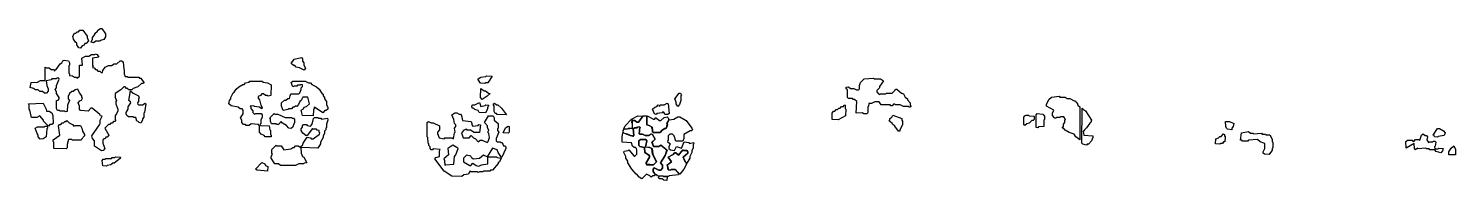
# Model space of a CAD drawing. Header units: millimetres. Extents: x 0 to 9387, y 0 to 1000.
import ezdxf

# ---------------------------------------------------------------- set-up
doc = ezdxf.new("R2010")
doc.units = ezdxf.units.MM
doc.layers.add('Y', color=7, linetype='Continuous')

msp = doc.modelspace()

# ---------------------------------------------------------------- linework, layer by layer
at = {"layer": 'Y'}
for points in [[(317.2, 893.4), (317.2, 903.7), (308.6, 908.9), (295.8, 929.6), (291.5, 950.4), (302.2, 968.6), (310.8, 968.6), (319.4, 979), (328, 979), (336.5, 989.3), (358.1, 989.3), (386, 950.4), (386, 940), (394.5, 919.3), (379.5, 901.1), (370.9, 901.1), (366.7, 890.8), (353.8, 885.6), (340.9, 870), (330.1, 872.6), (317.2, 893.4)], [(420, 929.7), (420, 940.1), (437.2, 960.8), (437.2, 966), (454.3, 981.5), (456.5, 989.3), (473.7, 999.7), (482.3, 999.7), (506, 965.9), (506, 945.2), (495.2, 927), (473.8, 921.8), (469.5, 916.6), (443.7, 916.6), (426.6, 906.3), (411.4, 908.9), (420, 929.7)], [(467.2, 365.3), (471.5, 375.6), (471.5, 396.3), (484.3, 422.1), (473.6, 424.7), (469.4, 435.1), (418, 476.4), (409.5, 476.4), (392.3, 455.7), (340.8, 460.9), (334.3, 468.7), (334.3, 489.5), (325.7, 510.2), (336.5, 523.2), (349.4, 528.4), (355.7, 541.3), (351.5, 546.4), (351.5, 556.8), (334.3, 577.5), (323.7, 600.7), (306.6, 595.6), (293.8, 585.2), (285.2, 585.2), (270.2, 572.3), (261.7, 551.6), (261.7, 536.1), (270.3, 525.8), (257.4, 494.6), (253.1, 453.2), (242.3, 450.5), (238, 455.7), (208, 455.7), (203.7, 460.9), (190.8, 460.9), (184.3, 473.9), (184.3, 525.8), (195.1, 528.4), (201.5, 536.1), (201.5, 546.4), (184.3, 572.3), (184.3, 582.7), (175.7, 598.2), (184.3, 608.6), (184.3, 624.2), (201.5, 665.6), (199.4, 673.2), (186.6, 673.2), (182.3, 668), (152.3, 668), (148.1, 662.9), (116, 655.1), (120.2, 624.2), (128.8, 603.4), (128.8, 587.8), (118.1, 574.8), (105.1, 574.8), (92.3, 585.2), (75.1, 585.2), (62.3, 595.5), (45.1, 595.5), (32.2, 605.9), (10.7, 611.1), (17.2, 644.9), (58, 647.5), (79.4, 657.9), (109.3, 657.9), (109.3, 746), (118, 740.7), (135.2, 740.7), (148, 730.4), (165.2, 730.4), (173.7, 720.1), (175.8, 727.8), (182.2, 730.4), (207.9, 766.6), (218.6, 774.4), (225.1, 787.3), (233.7, 792.5), (263.8, 787.3), (270.2, 774.3), (270.2, 758.7), (266, 753.6), (266, 707), (270.2, 701.8), (270.2, 691.5), (289.5, 689), (302.3, 678.6), (315.2, 678.6), (319.4, 673.5), (334.3, 686.3), (334.3, 758.9), (355.8, 758.9), (351.5, 805.4), (375.1, 818.4), (396.5, 818.4), (413.7, 828.8), (435.1, 828.8), (439.4, 834), (452.4, 828.8), (463.2, 810.5), (420.2, 805.3), (420.2, 758.8), (424.5, 753.6), (420.3, 743.3), (430.9, 740.7), (439.5, 730.4), (448.1, 730.4), (456.6, 720), (469.5, 720), (478.1, 709.7), (486.5, 709.7), (488.6, 722.6), (503.7, 745.9), (525.1, 756.3), (546.5, 756.3), (563.7, 766.6), (580.8, 766.6), (602.3, 787.4), (610.9, 787.4), (621.7, 779.5), (626, 732.9), (630.2, 727.7), (630.2, 701.8), (636.6, 683.8), (649.5, 683.8), (653.8, 678.6), (726.6, 678.6), (730.9, 673.4), (739.5, 673.4), (758.8, 644.9), (756.7, 637), (743.8, 637), (718.1, 616.3), (688.1, 605.9), (679.5, 595.5), (657.9, 595.5), (653.7, 605.9), (645.1, 605.9), (636.5, 616.3), (628, 616.3), (606.6, 595.6), (570.2, 572.3), (570.2, 546.5), (578.8, 525.7), (574.5, 520.5), (574.5, 505), (587.4, 468.8), (587.4, 458.4), (578.8, 437.7), (570.2, 427.3), (570.2, 401.5), (574.6, 396.3), (568.1, 388.4), (559.5, 388.4), (550.9, 378), (542.3, 378), (533.8, 367.7), (525.2, 367.7), (501.7, 344.5), (527.4, 297.9), (516.6, 284.8), (508.1, 284.8), (503.8, 274.5), (495.2, 274.5), (488.8, 266.8), (488.8, 246.1), (501.7, 209.8), (490.9, 196.8), (480.1, 194.2), (432.9, 225.3), (432.9, 261.6), (420.1, 277.1), (415.8, 292.7), (467.2, 365.3)], [(1782.3, 740.6), (1760.8, 745.7), (1752.2, 756.1), (1743.7, 756.1), (1728.6, 769.1), (1747.9, 797.7), (1795.2, 808.1), (1801.7, 800.2), (1801.7, 784.7), (1810.2, 774.3), (1810.2, 758.8), (1823.1, 738.1), (1812.3, 725), (1782.3, 740.6)], [(2972.9, 639.6), (2955.7, 665.6), (2957.9, 668.2), (2975.1, 678.6), (3009.4, 683.8), (3013.7, 689), (3050.3, 686.4), (3022.3, 642.2), (3005.2, 642.2), (3000.9, 637), (2972.9, 639.6)], [(5485.1, 445.4), (5444.3, 442.8), (5448.6, 520.5), (5433.7, 533.4), (5425.1, 533.4), (5420.8, 538.6), (5395.1, 538.6), (5388.6, 546.4), (5388.6, 598.2), (5380, 603.4), (5380, 613.9), (5395.2, 616.5), (5408, 606.1), (5429.5, 606.1), (5446.6, 595.7), (5459.4, 595.7), (5465.8, 603.5), (5465.8, 624.2), (5474.3, 644.9), (5498, 668.2), (5558, 673.4), (5562.3, 668.2), (5605.2, 668.2), (5624.6, 655.2), (5598.8, 618.9), (5598.8, 608.6), (5581.7, 593), (5581.7, 582.7), (5592.4, 569.8), (5600.8, 564.7), (5605.1, 569.9), (5639.4, 569.9), (5643.7, 575), (5682.3, 575), (5701.5, 593.1), (5703.6, 600.9), (5712.3, 600.9), (5742.3, 575), (5755.2, 569.8), (5768.1, 549.1), (5783.1, 536.1), (5783.1, 531), (5800.2, 510.2), (5800.2, 494.7), (5804.5, 489.5), (5802.4, 481.6), (5793.7, 481.6), (5789.4, 486.8), (5755.1, 486.8), (5733.7, 497.2), (5703.7, 497.2), (5699.4, 502.3), (5690.9, 502.3), (5682.3, 492), (5673.7, 492), (5669.4, 497.2), (5609.4, 497.2), (5596.5, 517.9), (5566.6, 517.9), (5545.2, 507.5), (5528.1, 507.5), (5526, 489.4), (5521.7, 484.3), (5521.7, 448), (5517.4, 437.6), (5495.8, 437.6), (5485.1, 445.4)], [(711.5, 391), (705.1, 414.3), (692.2, 414.3), (688, 419.5), (658, 419.5), (647.2, 427.3), (642.9, 437.7), (642.9, 448.1), (655.8, 468.8), (655.8, 484.3), (672.9, 510.2), (670.8, 517.9), (660, 525.7), (670.8, 590.7), (688.1, 575), (724.5, 556.9), (728.8, 541.3), (724.5, 536.1), (724.5, 520.5), (716, 510.2), (718.1, 502.5), (726.6, 497.4), (752.3, 497.4), (765.1, 507.7), (771.7, 505.1), (763.1, 448), (758.8, 442.8), (758.8, 417), (750.2, 406.6), (750.2, 396.2), (739.5, 378), (728.7, 380.6), (722.2, 388.4), (711.5, 391)], [(1518.6, 318.6), (1518.6, 360), (1512.2, 367.7), (1465.2, 372.9), (1452.3, 362.5), (1430.8, 362.5), (1426.5, 367.7), (1413.7, 367.7), (1402.9, 380.7), (1402.9, 396.2), (1394.3, 411.8), (1411.5, 437.7), (1411.5, 463.6), (1405.1, 471.3), (1392.3, 471.3), (1379.4, 481.6), (1332.2, 492), (1317.2, 505), (1321.5, 525.8), (1330, 536.1), (1330, 546.5), (1347.2, 577.6), (1353.7, 580.2), (1366.5, 600.9), (1383.7, 616.4), (1409.4, 632), (1418, 632), (1426.5, 642.3), (1452.2, 647.5), (1456.5, 652.7), (1538.1, 652.7), (1542.3, 647.5), (1572.3, 642.4), (1596, 629.4), (1593.8, 559.3), (1576.5, 554.1), (1572.2, 559.3), (1559.4, 559.3), (1546.5, 569.7), (1533.8, 569.7), (1525.2, 559.3), (1510.2, 551.6), (1510.2, 541.3), (1518.8, 531), (1527.4, 494.7), (1536, 479.1), (1533.8, 471.2), (1516.5, 481.6), (1486.5, 486.8), (1482.2, 492), (1458.9, 489.4), (1463.1, 484.3), (1463.1, 474), (1476, 458.5), (1476, 448.1), (1486.6, 435.2), (1495.1, 440.4), (1529.5, 440.4), (1536, 432.6), (1536, 417), (1527.4, 396.3), (1527.4, 375.5), (1523.1, 370.4), (1525.2, 362.7), (1583.1, 360.1), (1587.4, 334.2), (1591.7, 329), (1591.7, 303.1), (1596, 297.9), (1596, 287.4), (1557.2, 287.4), (1550.8, 295.2), (1529.4, 305.6), (1518.6, 318.6)], [(1792.9, 463.6), (1807.9, 471.4), (1812.2, 481.8), (1829.4, 487), (1848.6, 505.1), (1837.9, 548.9), (1803.8, 548.9), (1793.1, 525.7), (1784.5, 520.5), (1775.9, 499.8), (1765.1, 486.7), (1760.8, 491.9), (1748, 481.6), (1739.5, 481.6), (1730.9, 471.3), (1709.5, 471.3), (1705.2, 466.1), (1675.1, 460.9), (1664.3, 489.5), (1664.3, 510.2), (1683.7, 528.4), (1692.3, 528.4), (1705.1, 538.8), (1717.9, 538.8), (1720.1, 556.8), (1726.5, 569.9), (1778, 569.9), (1784.3, 577.6), (1792.9, 598.3), (1792.9, 608.6), (1801.5, 619), (1801.5, 629.2), (1790.9, 631.8), (1786.6, 626.6), (1769.5, 626.6), (1765.2, 621.4), (1748, 621.4), (1739.4, 616.2), (1728.6, 644.9), (1739.4, 652.7), (1820.9, 652.7), (1842.3, 642.4), (1855.2, 642.4), (1863.8, 632), (1893.8, 616.4), (1910.9, 600.9), (1932.4, 569.8), (1938.8, 567.2), (1938.8, 556.8), (1947.4, 546.5), (1947.4, 536.1), (1960.2, 520.6), (1960.2, 499.9), (1968.8, 479.2), (1968.8, 468.7), (1958, 460.9), (1949.5, 460.9), (1936.6, 445.3), (1880.9, 481.6), (1874.5, 463.6), (1872.4, 424.7), (1801.5, 427.2), (1792.9, 463.6)], [(2972.9, 546.4), (2975.1, 606.2), (2996.6, 590.6), (3005.2, 590.6), (3026.6, 575), (3037.5, 572.4), (3018.1, 554.1), (2983.7, 533.4), (2972.9, 546.4)], [(4260, 515.4), (4251.5, 536.1), (4279.4, 575), (4288.1, 575), (4294.6, 562), (4290.2, 556.8), (4290.2, 525.7), (4281.7, 499.8), (4270.8, 486.7), (4260, 505), (4260, 515.4)], [(53.7, 414.3), (19.4, 414.3), (8.6, 463.6), (4.3, 468.7), (4.3, 494.6), (0, 505.1), (96.6, 507.7), (116, 468.8), (118.1, 455.9), (135.2, 455.9), (152.4, 445.5), (158.8, 427.4), (163.1, 375.5), (152.3, 367.7), (139.5, 367.7), (130.9, 357.3), (98.6, 391.1), (98.6, 396.2), (75.1, 424.6), (53.7, 414.3)], [(2957.9, 460.9), (2936.5, 466.1), (2928, 476.4), (2919.3, 476.4), (2917.2, 489.5), (2923.7, 497.4), (2936.6, 497.4), (2966.6, 512.9), (2975.2, 487), (3005.1, 492.2), (3009.4, 497.4), (3028.9, 494.7), (3020.2, 479.1), (3020.2, 468.7), (3005.2, 445.4), (2964.4, 448), (2957.9, 460.9)], [(3069.4, 440.2), (3062.9, 453.2), (3062.9, 489.5), (3058.6, 494.6), (3058.6, 505.1), (3065.2, 507.7), (3078, 497.4), (3086.6, 497.4), (3112.4, 476.6), (3144.6, 432.4), (3082.2, 435), (3078, 440.2), (3069.4, 440.2)], [(4105.7, 468.8), (4120.8, 481.8), (4133.7, 487), (4142.3, 497.4), (4148.8, 494.7), (4150.9, 487.2), (4155.1, 497.4), (4180.8, 497.4), (4202.3, 507.7), (4208.8, 505.1), (4215.3, 440.2), (4206.6, 435), (4185.1, 435), (4180.8, 445.4), (4172.3, 450.5), (4168.1, 445.4), (4133.8, 440.2), (4129.5, 435), (4118.6, 437.6), (4105.7, 468.8)], [(5285.8, 442.9), (5296.5, 455.9), (5305.1, 455.9), (5313.7, 466.3), (5322.2, 466.3), (5330.8, 476.6), (5339.4, 476.6), (5348, 487), (5360.8, 487), (5365.1, 497.4), (5371.7, 494.7), (5371.7, 474), (5376, 468.8), (5373.8, 424.7), (5326.6, 398.8), (5285.8, 401.4), (5285.8, 442.9)], [(6890.1, 287.5), (6879.4, 305.6), (6845.1, 315.9), (6819.4, 331.5), (6810.8, 341.8), (6800, 344.4), (6808.6, 354.9), (6808.6, 370.4), (6817.2, 380.8), (6817.2, 396.3), (6821.5, 401.5), (6810.8, 419.5), (6789.5, 419.5), (6785.2, 414.3), (6763.8, 414.3), (6759.5, 409.1), (6750.8, 409.1), (6735.8, 427.3), (6735.8, 442.9), (6744.3, 463.6), (6697.2, 489.4), (6697.2, 499.9), (6712.2, 533.6), (6729.4, 549.1), (6780.9, 554.3), (6785.2, 549.1), (6819.5, 549.1), (6832.3, 538.8), (6849.5, 538.8), (6879.5, 523.2), (6888.1, 523.2), (6892.4, 512.9), (6898.8, 510.3), (6903.1, 494.7), (6916, 484.4), (6916, 266.6), (6890.1, 287.5)], [(6935.1, 238.2), (6928.6, 246.1), (6930.8, 476.8), (6939.5, 466.3), (6954.5, 458.5), (6993.1, 396.3), (6988.8, 380.7), (6982.4, 378.1), (6960.9, 347), (6946, 334.1), (6943.8, 326.3), (6937.4, 323.7), (6941.7, 298), (7001.7, 292.8), (7001.7, 282.3), (6993.1, 261.6), (6973.8, 238.2), (6965.2, 238.2), (6960.9, 233), (6935.1, 238.2)], [(197.2, 360.1), (203.7, 367.9), (212.2, 367.9), (220.8, 378.2), (229.4, 378.2), (238, 388.6), (246.5, 388.6), (250.9, 393.8), (268.1, 378.2), (289.5, 367.9), (298, 357.6), (306.5, 362.7), (340.9, 362.7), (351.7, 344.5), (356, 323.8), (368.8, 303.1), (368.8, 292.7), (347.4, 271.9), (345.2, 264.1), (289.4, 264.1), (285.1, 269.3), (263.8, 269.3), (253.1, 235.7), (253.1, 215), (246.6, 207.2), (167.2, 209.7), (167.2, 251.2), (162.9, 256.4), (162.9, 266.9), (205.8, 297.9), (197.2, 360.1)], [(1670.8, 378.1), (1662.3, 388.3), (1645.2, 367.7), (1632.2, 367.7), (1628, 372.9), (1597.9, 372.9), (1591.5, 391.1), (1591.5, 406.6), (1587.2, 411.8), (1615.2, 440.4), (1619.5, 435.2), (1640.9, 435.2), (1688, 414.5), (1730.9, 414.5), (1735.2, 409.3), (1743.8, 409.3), (1750.2, 401.5), (1750.2, 380.7), (1737.4, 349.6), (1726.6, 341.8), (1711.5, 344.4), (1696.5, 362.5), (1670.8, 378.1)], [(1833.7, 285), (1855.2, 279.8), (1859.5, 274.7), (1872.3, 274.7), (1915.1, 305.7), (1917.2, 313.4), (1912.9, 318.6), (1912.9, 328.9), (1898, 331.4), (1893.7, 336.6), (1872.2, 336.6), (1868, 341.7), (1833.8, 295.2), (1825.1, 295.2), (1803.6, 310.8), (1792.9, 328.9), (1792.9, 339.3), (1801.5, 349.7), (1801.5, 360.1), (1808, 367.9), (1829.5, 367.9), (1833.8, 362.7), (1855.1, 357.5), (1865.8, 370.4), (1874.3, 406.7), (1880.8, 414.5), (1902.3, 414.5), (1906.6, 409.3), (1923.8, 409.3), (1928, 404.1), (1966.7, 409.3), (1968.8, 396.3), (1960.2, 370.4), (1960.2, 349.6), (1956, 344.5), (1956, 334.1), (1947.4, 323.7), (1947.4, 308.2), (1938.8, 292.7), (1938.8, 282.3), (1921.7, 251.2), (1921.7, 240.9), (1902.3, 212.3), (1795.1, 217.5), (1792.9, 225.4), (1801.5, 230.6), (1805.8, 246.1), (1833.7, 285)], [(2702.9, 158.1), (2702.9, 194.3), (2707.1, 204.6), (2662.3, 207.2), (2658.1, 202), (2649.4, 202), (2642.9, 209.8), (2642.9, 220.2), (2634.3, 230.5), (2634.3, 240.9), (2630.1, 246.1), (2625.8, 282.3), (2621.5, 287.5), (2621.5, 380.8), (2632.3, 388.6), (2649.5, 378.2), (2662.3, 378.2), (2703.1, 360.1), (2703.1, 334.1), (2690.2, 318.6), (2690.2, 308.3), (2700.9, 279.8), (2735.1, 274.7), (2739.4, 279.9), (2786.6, 279.9), (2795.1, 274.7), (2801.5, 313.5), (2805.8, 318.6), (2801.5, 344.5), (2810, 354.9), (2810, 365.2), (2801.5, 375.5), (2797.2, 401.4), (2784.3, 432.6), (2803.7, 445.6), (2816.6, 445.6), (2833.7, 435.2), (2842.3, 435.2), (2848.8, 427.4), (2855.2, 393.8), (2910.9, 388.6), (2917.4, 375.6), (2917.4, 365.2), (2923.8, 357.5), (2958, 362.7), (2962.3, 367.9), (2973.1, 365.3), (2966.7, 315.9), (2932.3, 315.9), (2906.5, 331.4), (2885.1, 331.4), (2880.8, 336.6), (2863.8, 331.5), (2848.8, 313.4), (2859.5, 279.9), (2898, 279.9), (2910.9, 295.4), (2928.1, 279.8), (2940.9, 274.7), (2958, 254), (2970.8, 264.3), (2983.7, 264.3), (3018, 248.8), (3024.3, 256.5), (3032.9, 282.4), (3028.6, 308.2), (3024.3, 313.4), (3024.3, 323.8), (3028.6, 329), (3020, 349.6), (3020, 360), (2998.6, 380.7), (3026.5, 424.9), (3056.6, 424.9), (3063.1, 411.8), (3063.1, 396.3), (3088.8, 375.6), (3088.8, 344.5), (3084.5, 339.3), (3084.5, 329), (3093.1, 318.6), (3076, 277.1), (3076, 261.7), (3082.3, 254), (3103.8, 254), (3108.1, 248.8), (3116.6, 248.8), (3125.2, 228.1), (3133.8, 228.1), (3140.2, 220.2), (3140.2, 209.8), (3114.5, 152.8), (3112.3, 150.1), (3088.6, 183.9), (3082.2, 202), (3052.3, 212.3), (3018, 155.3), (2992.3, 165.7), (2966.6, 145), (2928, 139.8), (2917.2, 147.6), (2910.8, 160.6), (2880.9, 165.7), (2861.7, 147.7), (2861.7, 121.9), (2902.3, 98.6), (2910.8, 98.6), (2923.7, 114.2), (2945.2, 98.6), (2962.3, 93.4), (2979.4, 103.8), (3022.2, 109), (3022.2, 155.6), (3078.1, 155.6), (3082.3, 150.4), (3110.3, 147.8), (3097.4, 121.7), (3088.8, 116.6), (3088.8, 111.4), (3052.3, 67.3), (3039.5, 67.3), (3035.2, 62.2), (2992.3, 62.2), (2988.1, 57), (2966.6, 57), (2958, 51.8), (2953.7, 57), (2910.8, 57), (2902.3, 62.1), (2893.8, 41.5), (2863.8, 36.3), (2850.9, 25.9), (2784.4, 28.5), (2735.1, 62.2), (2672.9, 142.5), (2679.4, 150.4), (2702.9, 158.1)], [(4110, 59.6), (4110, 75.2), (4116.6, 83.1), (4146.6, 67.5), (4159.4, 67.5), (4170, 80.4), (4170, 101.1), (4157.2, 116.6), (4187.2, 163.3), (4200, 199.5), (4159.4, 233), (4146.6, 222.7), (4112.2, 222.7), (4101.5, 251.3), (4122.9, 272), (4105.8, 303), (4095.2, 305.5), (4078, 295.2), (4056.5, 295.2), (4039.4, 305.5), (4022.2, 305.5), (4015.7, 313.4), (4020, 318.6), (4020, 339.3), (4024.3, 344.5), (4022.2, 352.1), (3988, 347), (3977.4, 339.3), (3981.7, 297.8), (3975.2, 290), (3940.8, 305.6), (3915.1, 310.7), (3912.9, 329), (3919.4, 336.8), (3972.9, 344.6), (3972.9, 375.5), (3968.6, 380.7), (3970.8, 399.1), (3975.2, 393.8), (3988, 393.8), (4000.9, 383.4), (4013.7, 383.4), (4043.7, 424.9), (4065.2, 424.9), (4067.4, 365.3), (4082.3, 362.7), (4101.7, 349.7), (4108.1, 316.1), (4155.1, 316.1), (4167.9, 331.6), (4185.1, 342), (4193.7, 342), (4200, 349.7), (4200, 360.1), (4204.3, 365.2), (4200, 375.6), (4215.1, 399), (4245.1, 404.1), (4270.8, 419.7), (4283.7, 419.7), (4326.6, 393.8), (4363.1, 344.5), (4367.4, 334.1), (4360.9, 326.3), (4352.3, 326.3), (4311.7, 303), (4311.7, 277.1), (4305.2, 258.9), (4257.9, 258.9), (4247.2, 292.7), (4236.5, 305.5), (4219.5, 305.5), (4208.8, 292.7), (4208.8, 266.8), (4204.6, 256.5), (4221.7, 240.9), (4213.1, 220.2), (4213.1, 209.9), (4223.8, 202.2), (4249.4, 197), (4262.2, 222.9), (4296.5, 212.6), (4313.7, 254), (4343.8, 248.8), (4348, 243.6), (4373.8, 248.8), (4376, 240.9), (4371.7, 235.7), (4371.7, 215), (4363.1, 194.3), (4363.1, 183.9), (4350.2, 158), (4350.2, 147.7), (4330.9, 113.9), (4320.1, 121.7), (4307.2, 152.9), (4337.2, 178.8), (4337.2, 189.1), (4330.8, 196.8), (4309.4, 196.8), (4305.1, 201.9), (4275.2, 165.7), (4258, 181.3), (4249.5, 181.3), (4240.9, 170.9), (4208.9, 152.8), (4230.3, 121.8), (4200.3, 101.1), (4208.8, 80.4), (4208.8, 70.1), (4223.7, 67.5), (4228, 72.7), (4253.8, 72.7), (4277.4, 44.2), (4275.2, 36.3), (4215.2, 31.1), (4210.9, 25.9), (4138, 31.1), (4133.7, 36.3), (4125.1, 36.3), (4110, 59.6)], [(3966.5, 404.1), (4009.4, 424.9), (4041.8, 422.3), (4013.8, 383.2), (4000.8, 383.2), (3988, 393.6), (3975.1, 393.6), (3971, 398.6), (3971, 341.8), (3945.2, 341.8), (3940.9, 336.6), (3917.1, 339.2), (3925.8, 360.1), (3966.5, 404.1)], [(4082.3, 362.5), (4067.2, 365.1), (4069.3, 424.9), (4112.3, 404.1), (4120.8, 404.1), (4125.1, 414.6), (4150.9, 393.8), (4159.4, 393.8), (4180.8, 414.5), (4202.3, 419.7), (4208.8, 411.9), (4213.1, 396.3), (4200.3, 375.6), (4204.5, 365.2), (4193.8, 341.8), (4185.2, 341.8), (4168.1, 331.5), (4155.2, 315.9), (4105.8, 318.5), (4105.8, 334.1), (4099.4, 352.2), (4082.3, 362.5)], [(5699.4, 357.4), (5684.3, 370.3), (5682.2, 378.1), (5662.9, 391.1), (5667.2, 396.3), (5667.2, 406.7), (5680.1, 417.1), (5686.5, 430.1), (5744.5, 406.7), (5744.5, 396.3), (5748.8, 391.1), (5748.8, 365.2), (5731.7, 334.1), (5731.7, 323.7), (5723, 323.7), (5699.4, 357.4)], [(6547.2, 365.1), (6547.2, 417), (6553.7, 424.8), (6562.3, 430), (6579.5, 430), (6583.8, 424.9), (6616, 422.3), (6616, 401.4), (6609.5, 393.6), (6600.9, 393.6), (6583.8, 378.1), (6566.6, 372.9), (6553.7, 362.5), (6547.2, 365.1)], [(6628.6, 349.6), (6628.6, 432.6), (6635.1, 440.4), (6673.8, 435.2), (6684.5, 422.2), (6684.5, 401.4), (6680.2, 396.2), (6680.2, 354.8), (6643.8, 352.2), (6639.5, 347), (6628.6, 349.6)], [(7888, 336.6), (7881.5, 344.4), (7877.2, 354.8), (7875, 388.6), (7900.9, 388.6), (7928.8, 375.6), (7924.5, 354.8), (7916, 344.5), (7916, 334), (7888, 336.6)], [(42.9, 344.5), (58, 352.4), (105.1, 352.4), (109.4, 357.5), (122.4, 357.5), (124.5, 344.5), (120.2, 339.3), (116, 287.5), (96.6, 274.5), (77.2, 271.9), (64.3, 287.5), (64.3, 297.8), (55.8, 308.2), (42.9, 344.5)], [(3161.7, 354.9), (3161.7, 318.6), (3155.2, 310.7), (3122.9, 313.3), (3137.9, 347.1), (3155.1, 357.5), (3161.7, 354.9)], [(3930, 158), (3917.2, 183.9), (3919.4, 191.8), (3945.1, 197), (3949.4, 202.2), (3983.8, 160.7), (3988, 160.7), (4002.9, 173.6), (4002.9, 199.5), (3998.6, 209.8), (3992.2, 217.5), (3983.7, 217.5), (3972.9, 225.3), (3966.5, 248.6), (3904.3, 251.2), (3904.3, 292.7), (3908.6, 297.9), (3910.8, 316.2), (3958, 295.4), (3970.9, 295.4), (3975.1, 290.3), (3981.5, 297.9), (3977.2, 339.4), (3988, 347.2), (4005.1, 347.2), (4009.4, 352.4), (4024.6, 349.7), (4020.2, 339.3), (4020.2, 318.6), (4016, 313.4), (4022.3, 305.7), (4039.5, 305.7), (4056.6, 295.4), (4078, 295.4), (4095.1, 305.8), (4105.9, 303.1), (4123.1, 272), (4101.7, 251.2), (4112.4, 222.9), (4146.5, 222.9), (4159.4, 233.3), (4200.3, 199.5), (4187.4, 163.2), (4157.4, 116.6), (4170.2, 101.1), (4170.2, 80.3), (4159.5, 67.3), (4146.6, 67.3), (4116.6, 82.8), (4110.2, 75.2), (4110.2, 59.7), (4123.1, 38.9), (4116.6, 31.1), (4108, 31.1), (4095.1, 20.7), (4086.5, 31.1), (4065.2, 41.4), (4035.2, 10.3), (4017.9, 20.8), (4000.8, 41.4), (3996.5, 41.4), (3968.6, 75.1), (3942.9, 116.6), (3942.9, 127), (3930, 147.7), (3930, 158)], [(7808.6, 240.8), (7810.8, 274.7), (7827.9, 279.8), (7836.5, 290.2), (7845.1, 290.2), (7862.3, 305.8), (7868.8, 303.1), (7868.8, 292.7), (7873.1, 287.6), (7871, 253.8), (7862.3, 253.8), (7853.8, 243.4), (7840.9, 243.4), (7836.6, 238.2), (7808.6, 240.8)], [(8130.1, 173.5), (8121.5, 178.7), (8121.5, 189.2), (8134.3, 209.9), (8132.2, 243.4), (8102.2, 253.8), (8085.1, 269.3), (8025.2, 264.1), (8020.9, 258.9), (7986.5, 258.9), (7982.2, 264.1), (7973.6, 264.1), (7980.1, 313.5), (8025.2, 321.3), (8038, 310.9), (8055.2, 310.9), (8059.5, 305.8), (8110.9, 310.9), (8115.2, 305.7), (8136.6, 305.7), (8140.9, 300.6), (8166.6, 300.6), (8181.7, 272), (8181.7, 256.5), (8186, 251.3), (8186, 215), (8181.7, 209.8), (8181.7, 199.5), (8162.3, 170.9), (8130.1, 173.5)], [(9252.2, 202), (9218, 202), (9213.7, 207.2), (9196.5, 207.2), (9192.2, 212.3), (9140.8, 207.2), (9136.6, 212.3), (9123.7, 201.9), (9117.2, 209.8), (9115.1, 243.3), (9063.6, 212.3), (9061.5, 256.5), (9072.3, 264.3), (9102.3, 264.3), (9106.6, 259.1), (9115.1, 259.1), (9123.7, 269.5), (9145.2, 269.5), (9153.7, 264.4), (9164.3, 297.9), (9175.2, 305.8), (9188, 295.4), (9196.6, 295.4), (9203.1, 287.6), (9198.8, 266.8), (9209.5, 248.8), (9218, 254), (9239.4, 254), (9243.7, 259.1), (9252.3, 259.1), (9258.8, 251.3), (9254.5, 225.3), (9250.3, 220.2), (9252.4, 207.4), (9273.7, 207.4), (9278, 212.5), (9306, 209.9), (9301.7, 194.3), (9290.9, 181.2), (9260.8, 191.6), (9252.2, 202)], [(9247.9, 295.2), (9241.4, 297.8), (9269.4, 342), (9282.3, 342), (9308.1, 326.4), (9318.8, 313.4), (9312.4, 295.2), (9273.8, 290), (9269.5, 284.8), (9250.1, 287.4), (9247.9, 295.2)], [(1595.8, 158.1), (1604.3, 173.6), (1600, 178.7), (1600, 204.7), (1628, 233.3), (1632.3, 228.1), (1662.3, 228.1), (1679.5, 202.2), (1726.5, 207.4), (1739.4, 217.7), (1748, 217.7), (1756.5, 228.1), (1773.7, 228.1), (1791, 217.7), (1793.1, 178.8), (1801.7, 158.1), (1810.2, 153), (1831.7, 116.6), (1812.3, 113.9), (1808.1, 108.8), (1778, 108.8), (1756.6, 98.4), (1658, 98.4), (1645.1, 108.8), (1619.4, 108.8), (1595.8, 147.7), (1595.8, 158.1)], [(2810.1, 168.5), (2827.2, 209.8), (2825.1, 212.4), (2790.9, 233), (2758.8, 209.8), (2763.1, 168.4), (2733.1, 142.5), (2737.4, 132.2), (2739.5, 98.8), (2743.7, 103.8), (2797.2, 106.4), (2801.5, 158.1), (2810.1, 168.5)], [(4084.3, 152.9), (4084.3, 163.2), (4054.3, 183.9), (4052.2, 217.5), (4022.2, 222.7), (4015.8, 230.5), (4015.8, 261.7), (4026.5, 269.5), (4060.9, 269.5), (4067.4, 261.7), (4058.8, 220.3), (4086.6, 217.7), (4101.7, 209.9), (4106, 173.6), (4131.7, 121.8), (4112.3, 103.6), (4062.9, 106.2), (4062.9, 116.7), (4084.3, 152.9)], [(4086.5, 217.5), (4058.6, 220.1), (4067.2, 261.6), (4060.8, 269.3), (4026.6, 269.3), (4016, 261.6), (4016, 230.6), (4022.3, 222.9), (4052.4, 217.7), (4054.5, 184), (4084.5, 163.3), (4084.5, 152.9), (4063.1, 116.6), (4065.2, 103.8), (4112.3, 103.8), (4131.5, 121.8), (4105.8, 173.6), (4101.5, 209.8), (4086.5, 217.5)], [(4230, 121.8), (4208.6, 152.9), (4240.8, 171.1), (4249.4, 181.5), (4258, 181.5), (4275.1, 166), (4305.1, 202.2), (4309.5, 197), (4330.9, 197), (4337.4, 189.2), (4337.4, 178.7), (4307.4, 152.9), (4328.8, 106.3), (4311.7, 75.1), (4283.7, 41.4), (4253.7, 72.5), (4228.1, 72.5), (4223.8, 67.3), (4208.6, 69.9), (4204.3, 95.9), (4200, 101.1), (4230, 121.8)], [(9344.3, 189.2), (9359.4, 212.5), (9376.6, 228.1), (9387.4, 204.7), (9387.4, 168.3), (9344.3, 168.3), (9344.3, 189.2)], [(546.5, 145.2), (550.8, 150.4), (568, 150.4), (572.2, 155.6), (604.6, 153), (602.4, 145.1), (563.8, 113.9), (555.2, 113.9), (542.3, 103.6), (516.6, 98.4), (512.3, 93.2), (488.6, 95.8), (484.3, 132.2), (490.8, 140), (503.7, 140), (508, 145.2), (546.5, 145.2)], [(1559.5, 98.6), (1574.5, 90.8), (1572.4, 62.1), (1503.7, 67.3), (1492.9, 75.2), (1533.7, 119.3), (1555.2, 108.9), (1559.5, 98.6)], [(4200.3, 23.5), (4198.1, 0), (4178.7, 2.6), (4168, 10.4), (4150.8, 10.4), (4144.3, 18.2), (4148.6, 28.7), (4172.3, 31.3), (4176.6, 26.1), (4200.3, 23.5)]]:
    msp.add_lwpolyline(points, close=True, dxfattribs=at)

doc.saveas('drawing.dxf')
